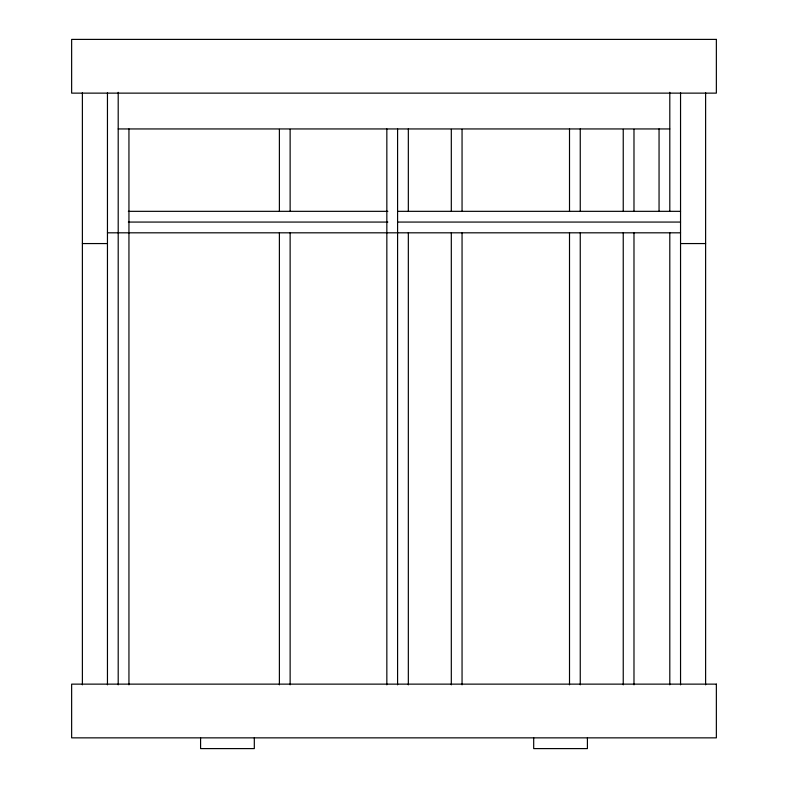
<?xml version="1.0" encoding="UTF-8"?>
<svg xmlns="http://www.w3.org/2000/svg" width="788" height="788" viewBox="0 0 788 788"><rect width="100%" height="100%" fill="white"/><g stroke="black" fill="none" stroke-linecap="round" stroke-linejoin="round"><path stroke-width="1.18" d="M118.2 128.946L669.8 128.946M128.365 211.332L387.854 211.332M397.585 211.332L680.546 211.332M128.365 222.068L387.854 222.068M397.585 222.068L680.546 222.068M107.454 232.815L680.546 232.815M82.385 243.561L107.454 243.561M680.546 243.561L705.615 243.561M705.615 92.688L705.615 684.841M680.546 92.688L680.546 684.841M669.8 92.314L669.8 211.332M669.8 232.815L669.8 684.841M659.054 128.946L659.054 211.332M633.985 129.38L633.985 211.332M633.985 232.815L633.985 684.841M623.239 129.38L623.239 211.332M623.239 232.815L623.239 684.841M587.415 737.854L587.415 748.6L533.693 748.6L533.693 737.854M580.254 128.946L580.254 211.332M580.254 232.815L580.254 684.841M569.507 128.946L569.507 211.332M569.507 232.815L569.507 684.841M462.054 129.38L462.054 211.332M462.054 232.815L462.054 684.841M451.307 129.38L451.307 211.332M451.307 232.815L451.307 684.841M408.332 128.946L408.332 211.332M408.332 232.815L408.332 684.841M397.585 128.946L397.585 684.841M386.839 128.946L386.839 684.841M290.132 129.38L290.132 211.332M290.132 232.815L290.132 684.841M279.385 129.38L279.385 211.332M279.385 232.815L279.385 684.841M254.307 737.854L254.307 748.6L200.585 748.6L200.585 737.854M128.946 128.946L128.946 684.841M118.2 92.314L118.2 684.841M107.454 92.767L107.454 684.841M82.385 92.688L82.385 684.841M716.361 39.4L71.639 39.4L71.639 93.132L716.361 93.132L716.361 39.4M716.361 684.132L71.639 684.132L71.639 737.854L716.361 737.854L716.361 684.132"/></g></svg>
